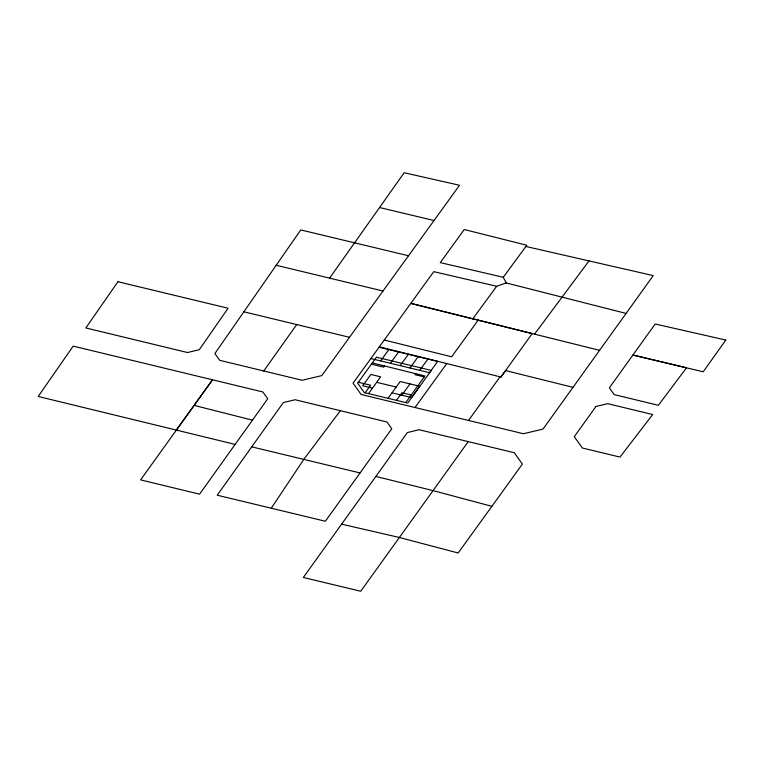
<?xml version="1.0" encoding="UTF-8"?>
<svg xmlns="http://www.w3.org/2000/svg" width="764" height="764" viewBox="0 0 764 764"><rect width="100%" height="100%" fill="white"/><g stroke="black" fill="none" stroke-linecap="round" stroke-linejoin="round"><path stroke-width="1.15" d="M271.287 508.222L304.024 459.04L340.381 410.698M408.511 255.759L300.749 229.926L214.875 353.541L219.755 360.341L302.162 380.262L321.797 375.601L459.527 185.26L404.166 172.74L329.59 278.134M263.761 370.97L296.709 324.566M252.464 420.171L267.715 398.76L262.835 391.961L73.182 346.121L38.2 396.459L235.14 444.4L252.464 420.171L194.132 405.388L140.595 479.878L199.585 494.165L235.14 444.4M251.748 446.854L283.339 402.552L295.085 399.744L386.928 421.967L391.789 428.757L325.359 521.239L217.215 495.206L251.748 446.854L360.045 472.935M194.132 405.388L212.507 379.794L176.36 430.084M341.613 524.142L399.371 537.484L458.18 552.993L522.385 464.073L514.353 452.756L419.149 429.74L407.403 432.539L303.327 577.46L360.732 591.26L468.256 441.611M626.098 313.412L543.013 429.082L523.436 433.732L361.095 394.482L353.063 383.165L433.751 271.65L496.667 286.271L506.217 282.947L626.098 313.412L653.23 275.594L525.89 246.476M380.644 360.914L388.8 349.616M365.144 392.811L370.635 385.209L358.335 382.248M384.54 365.956L383.69 367.131L371.39 364.17M368.496 393.622L380.625 376.824L370.846 374.465L362.69 385.763L372.469 388.112M390.423 363.272L398.579 351.975M400.202 365.622L408.358 354.334M388.055 398.331L400.193 381.532L419.751 386.24L411.595 397.538L392.027 392.83M409.981 367.981L418.137 356.683M396.44 400.346L401.931 392.744L411.213 394.978M415.692 373.701L414.986 374.675L424.268 376.91M401.816 395.179L409.972 383.891M419.761 370.339L427.926 359.042M405.722 402.58L424.927 376.003L372.307 362.91M415.014 407.518L446.759 363.578M468.523 420.448L500.028 376.814L500.955 377.044L532.193 333.572L478.149 320.154L451.648 356.807L384.263 340.028M472.811 318.808L496.667 286.271M503.266 277.275L526.797 245.244L464.264 229.525L440.284 262.615L503.266 277.275L506.217 282.947M588.996 260.906L534.533 334.154M379.527 207.531L434.019 220.51M276.176 265.261L383.003 291.017M243.859 311.817L349.52 337.306M379.02 347.267L437.705 361.401L429.549 372.689L370.855 358.555M376.652 382.325L396.22 387.033M599.578 350.323L410.793 303.384L478.149 320.154M572.99 387.338L505.606 370.588L500.955 377.044L379.345 346.808M375.869 476.43L433.064 490.622L491.901 506.322M117.933 281.725L85.826 327.947L187.533 352.538L199.289 349.702L228.064 308.236L117.933 281.725M725.8 340.056L703.195 371.801L632.907 355.031L686.502 367.799L658.387 405.283L614.199 394.625L609.376 387.826L655.178 324.003L725.8 340.056M595.977 406.458L574.28 436.674L582.34 447.981L619.986 457.082L652.695 414.527L607.695 403.678L595.977 406.458M376.442 357.189L357.657 383.194L364.352 392.62L407.709 403.058L431.307 370.397L376.442 357.189"/></g></svg>
